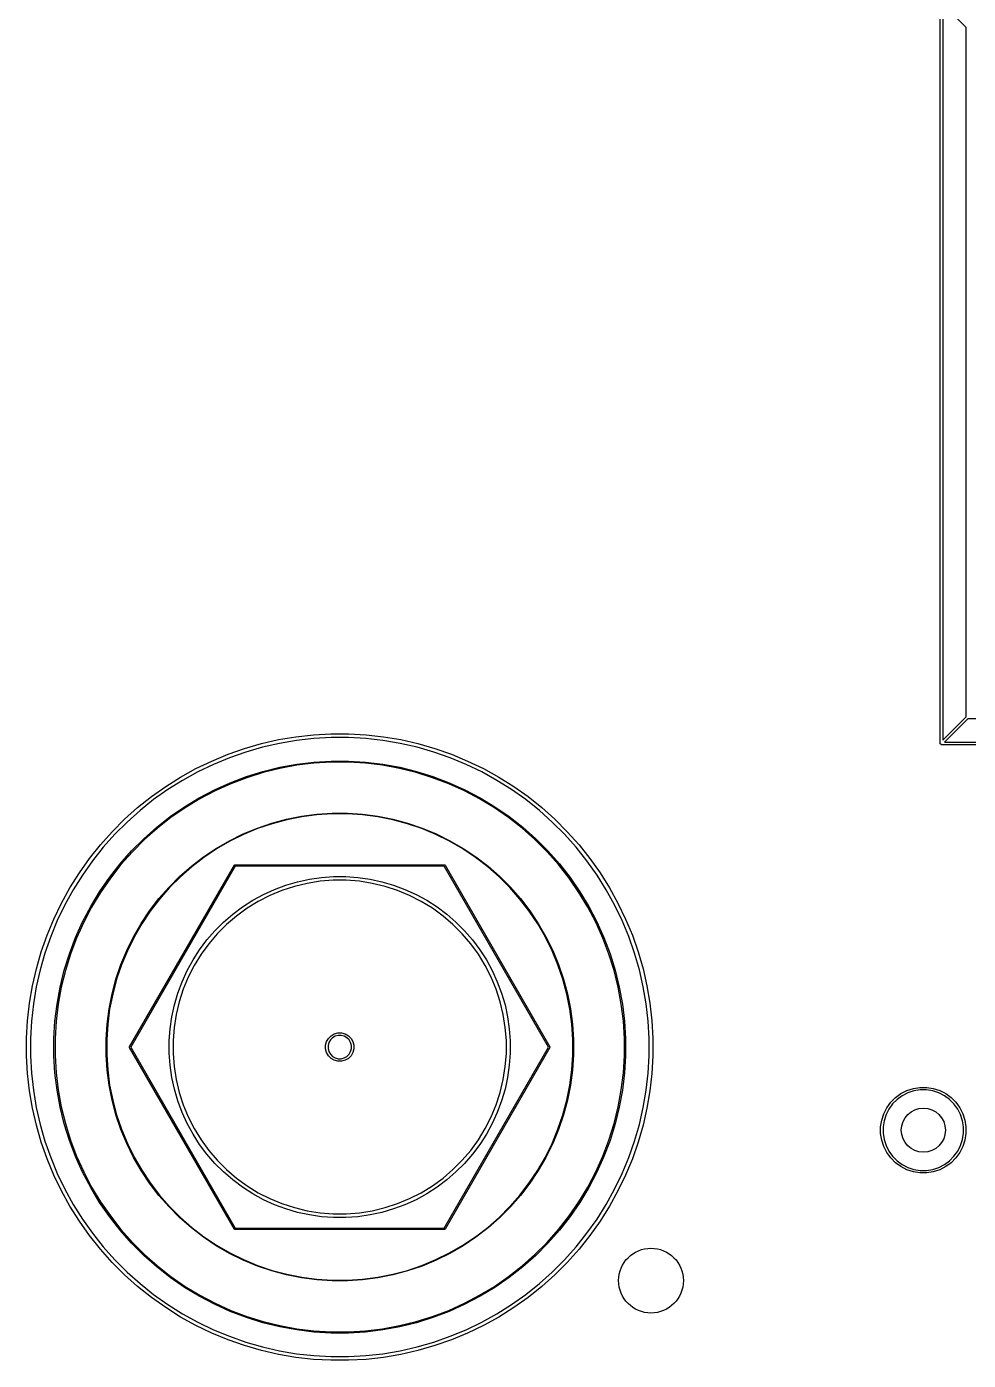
# Model space of a CAD drawing. Header units: inches. Extents: x 0.78 to 7.64, y -5.36 to -1.05.
# Drawn here: x 0.785 to 2.214, y -5.357 to -3.334 of the extents above; entities that cross this region are included whole.
import ezdxf

# ---------------------------------------------------------------- set-up
doc = ezdxf.new("R2010")
doc.units = ezdxf.units.IN
doc.header["$MEASUREMENT"] = 0
doc.layers.add('BLACK', color=250, linetype='CONTINUOUS')

msp = doc.modelspace()

# ---------------------------------------------------------------- linework, layer by layer
at = {"layer": 'BLACK', "linetype": 'CONTINUOUS'}
for p, q in [((2.1713, -4.4213), (2.1713, -3.2953)), ((2.2106, -3.3355), (2.1752, -3.3)), ((2.1752, -3.3), (2.1752, -4.4165)), ((2.2106, -4.3811), (2.2106, -3.3355)), ((2.1752, -4.4165), (2.2106, -4.3811)), ((2.2134, -4.3839), (2.178, -4.4193)), ((3.259, -4.3839), (2.2134, -4.3839)), ((1.1934, -4.4112), (1.2199, -4.4082)), ((1.2199, -4.4082), (1.2465, -4.4067)), ((1.2465, -4.4067), (1.2732, -4.4067)), ((1.2732, -4.4067), (1.2998, -4.4082)), ((1.2998, -4.4082), (1.3263, -4.4112)), ((1.0903, -4.4378), (1.1155, -4.4289)), ((1.1155, -4.4289), (1.1411, -4.4216)), ((1.1425, -4.4271), (1.1172, -4.4344)), ((1.1411, -4.4216), (1.1671, -4.4156)), ((1.1682, -4.4212), (1.1425, -4.4271)), ((1.1671, -4.4156), (1.1934, -4.4112)), ((1.1942, -4.4168), (1.1682, -4.4212)), ((1.2204, -4.4139), (1.1942, -4.4168)), ((1.2467, -4.4124), (1.2204, -4.4139)), ((1.273, -4.4124), (1.2467, -4.4124)), ((1.2993, -4.4139), (1.273, -4.4124)), ((1.3255, -4.4168), (1.2993, -4.4139)), ((1.3515, -4.4212), (1.3255, -4.4168)), ((1.3263, -4.4112), (1.3526, -4.4156)), ((1.3772, -4.4271), (1.3515, -4.4212)), ((1.3526, -4.4156), (1.3786, -4.4216)), ((1.4025, -4.4344), (1.3772, -4.4271)), ((1.3786, -4.4216), (1.4042, -4.4289)), ((1.4042, -4.4289), (1.4294, -4.4378)), ((2.1714, -4.422), (2.1713, -4.4213)), ((2.1725, -4.4231), (2.1714, -4.422)), ((2.1732, -4.4232), (2.1725, -4.4231)), ((3.2992, -4.4232), (2.1732, -4.4232)), ((2.178, -4.4193), (3.2945, -4.4193)), ((1.0416, -4.4595), (1.0657, -4.448)), ((1.0657, -4.448), (1.0903, -4.4378)), ((1.0923, -4.4431), (1.068, -4.4532)), ((1.1172, -4.4344), (1.0923, -4.4431)), ((1.1945, -4.4528), (1.2206, -4.4496)), ((1.2206, -4.4496), (1.2467, -4.448)), ((1.2468, -4.4498), (1.2207, -4.4514)), ((1.2467, -4.448), (1.273, -4.448)), ((1.2729, -4.4498), (1.2468, -4.4498)), ((1.299, -4.4514), (1.2729, -4.4498)), ((1.273, -4.448), (1.2991, -4.4496)), ((1.2991, -4.4496), (1.3252, -4.4528)), ((1.4273, -4.4431), (1.4025, -4.4344)), ((1.4517, -4.4532), (1.4273, -4.4431)), ((1.4294, -4.4378), (1.454, -4.448)), ((1.454, -4.448), (1.478, -4.4595)), ((1.0183, -4.4724), (1.0416, -4.4595)), ((1.0443, -4.4646), (1.0212, -4.4774)), ((1.068, -4.4532), (1.0443, -4.4646)), ((1.1183, -4.4716), (1.1433, -4.4638)), ((1.1438, -4.4655), (1.1188, -4.4733)), ((1.1433, -4.4638), (1.1687, -4.4575)), ((1.1691, -4.4592), (1.1438, -4.4655)), ((1.1687, -4.4575), (1.1945, -4.4528)), ((1.1948, -4.4545), (1.1691, -4.4592)), ((1.2207, -4.4514), (1.1948, -4.4545)), ((1.3249, -4.4545), (1.299, -4.4514)), ((1.3506, -4.4592), (1.3249, -4.4545)), ((1.3252, -4.4528), (1.3509, -4.4575)), ((1.3759, -4.4655), (1.3506, -4.4592)), ((1.3509, -4.4575), (1.3764, -4.4638)), ((1.4009, -4.4733), (1.3759, -4.4655)), ((1.3764, -4.4638), (1.4014, -4.4716)), ((1.4754, -4.4646), (1.4517, -4.4532)), ((1.4985, -4.4774), (1.4754, -4.4646)), ((1.478, -4.4595), (1.5014, -4.4724)), ((0.974, -4.502), (0.9957, -4.4866)), ((0.9957, -4.4866), (1.0183, -4.4724)), ((1.0212, -4.4774), (0.9989, -4.4914)), ((1.0698, -4.4916), (1.0937, -4.4809)), ((1.0944, -4.4825), (1.0706, -4.4932)), ((1.0937, -4.4809), (1.1183, -4.4716)), ((1.1188, -4.4733), (1.0944, -4.4825)), ((1.4253, -4.4825), (1.4009, -4.4733)), ((1.4014, -4.4716), (1.4259, -4.4809)), ((1.4491, -4.4932), (1.4253, -4.4825)), ((1.4259, -4.4809), (1.4499, -4.4916)), ((1.5208, -4.4914), (1.4985, -4.4774)), ((1.5014, -4.4724), (1.524, -4.4866)), ((1.524, -4.4866), (1.5457, -4.502)), ((0.9531, -4.5187), (0.974, -4.502)), ((0.9774, -4.5066), (0.9568, -4.523)), ((0.9989, -4.4914), (0.9774, -4.5066)), ((1.0242, -4.5174), (1.0466, -4.5038)), ((1.0475, -4.5054), (1.0251, -4.5189)), ((1.0466, -4.5038), (1.0698, -4.4916)), ((1.0706, -4.4932), (1.0475, -4.5054)), ((1.4722, -4.5054), (1.4491, -4.4932)), ((1.4499, -4.4916), (1.4731, -4.5038)), ((1.4946, -4.5189), (1.4722, -4.5054)), ((1.4731, -4.5038), (1.4955, -4.5174)), ((1.5423, -4.5066), (1.5208, -4.4914)), ((1.5629, -4.523), (1.5423, -4.5066)), ((1.5457, -4.502), (1.5666, -4.5187)), ((0.9332, -4.5364), (0.9531, -4.5187)), ((0.9568, -4.523), (0.9372, -4.5406)), ((1.0026, -4.5323), (1.0242, -4.5174)), ((1.0251, -4.5189), (1.0036, -4.5337)), ((1.202, -4.5317), (1.2251, -4.5287)), ((1.2252, -4.5297), (1.2022, -4.5327)), ((1.2251, -4.5287), (1.2482, -4.5272)), ((1.2483, -4.5281), (1.2252, -4.5297)), ((1.2482, -4.5272), (1.2715, -4.5272)), ((1.2714, -4.5281), (1.2483, -4.5281)), ((1.2945, -4.5297), (1.2714, -4.5281)), ((1.2715, -4.5272), (1.2946, -4.5287)), ((1.3175, -4.5327), (1.2945, -4.5297)), ((1.2946, -4.5287), (1.3177, -4.5317)), ((1.516, -4.5337), (1.4946, -4.5189)), ((1.4955, -4.5174), (1.5171, -4.5323)), ((1.5825, -4.5406), (1.5629, -4.523)), ((1.5666, -4.5187), (1.5864, -4.5364)), ((0.9144, -4.5553), (0.9332, -4.5364)), ((0.9372, -4.5406), (0.9185, -4.5592)), ((0.9623, -4.5658), (0.982, -4.5484)), ((0.9831, -4.5498), (0.9635, -4.5671)), ((0.982, -4.5484), (1.0026, -4.5323)), ((1.0036, -4.5337), (0.9831, -4.5498)), ((1.1134, -4.5586), (1.1348, -4.5497)), ((1.1352, -4.5506), (1.1138, -4.5595)), ((1.1348, -4.5497), (1.1568, -4.5423)), ((1.1571, -4.5432), (1.1352, -4.5506)), ((1.1568, -4.5423), (1.1792, -4.5362)), ((1.1795, -4.5372), (1.1571, -4.5432)), ((1.1792, -4.5362), (1.202, -4.5317)), ((1.2022, -4.5327), (1.1795, -4.5372)), ((1.3402, -4.5372), (1.3175, -4.5327)), ((1.3177, -4.5317), (1.3404, -4.5362)), ((1.3626, -4.5432), (1.3402, -4.5372)), ((1.3404, -4.5362), (1.3629, -4.5423)), ((1.3845, -4.5506), (1.3626, -4.5432)), ((1.3629, -4.5423), (1.3849, -4.5497)), ((1.4059, -4.5595), (1.3845, -4.5506)), ((1.3849, -4.5497), (1.4063, -4.5586)), ((1.5366, -4.5498), (1.516, -4.5337)), ((1.5171, -4.5323), (1.5377, -4.5484)), ((1.5561, -4.5671), (1.5366, -4.5498)), ((1.5377, -4.5484), (1.5574, -4.5658)), ((1.6011, -4.5592), (1.5825, -4.5406)), ((1.5864, -4.5364), (1.6053, -4.5553)), ((0.8966, -4.5752), (0.9144, -4.5553)), ((0.9185, -4.5592), (0.901, -4.5789)), ((0.9438, -4.5844), (0.9623, -4.5658)), ((0.9635, -4.5671), (0.9451, -4.5856)), ((1.0724, -4.5805), (1.0925, -4.5689)), ((1.093, -4.5698), (1.0729, -4.5813)), ((1.0925, -4.5689), (1.1134, -4.5586)), ((1.1138, -4.5595), (1.093, -4.5698)), ((1.4267, -4.5698), (1.4059, -4.5595)), ((1.4063, -4.5586), (1.4272, -4.5689)), ((1.4467, -4.5813), (1.4267, -4.5698)), ((1.4272, -4.5689), (1.4473, -4.5805)), ((1.5746, -4.5856), (1.5561, -4.5671)), ((1.5574, -4.5658), (1.5759, -4.5844)), ((1.6187, -4.5789), (1.6011, -4.5592)), ((1.6053, -4.5553), (1.6231, -4.5752)), ((0.88, -4.596), (0.8966, -4.5752)), ((0.901, -4.5789), (0.8846, -4.5995)), ((0.9264, -4.604), (0.9438, -4.5844)), ((0.9451, -4.5856), (0.9278, -4.6051)), ((1.0531, -4.5934), (1.0724, -4.5805)), ((1.0729, -4.5813), (1.0537, -4.5942)), ((1.466, -4.5942), (1.4467, -4.5813)), ((1.4473, -4.5805), (1.4666, -4.5934)), ((1.5919, -4.6051), (1.5746, -4.5856)), ((1.5759, -4.5844), (1.5933, -4.604)), ((1.6351, -4.5995), (1.6187, -4.5789)), ((1.6231, -4.5752), (1.6397, -4.596)), ((0.8646, -4.6178), (0.88, -4.596)), ((0.8846, -4.5995), (0.8693, -4.621)), ((0.9102, -4.6246), (0.9264, -4.604)), ((0.9278, -4.6051), (0.9117, -4.6257)), ((0.9408, -4.8814), (1.0999, -4.6058)), ((1.1013, -4.6073), (0.9428, -4.8819)), ((1.0172, -4.6228), (1.0347, -4.6075)), ((1.0353, -4.6083), (1.0179, -4.6236)), ((1.0347, -4.6075), (1.0531, -4.5934)), ((1.0537, -4.5942), (1.0353, -4.6083)), ((1.0999, -4.6058), (1.1001, -4.6055)), ((1.1001, -4.6055), (1.1003, -4.6055)), ((1.1003, -4.6055), (1.1004, -4.6054)), ((1.1004, -4.6054), (1.1007, -4.6053)), ((1.1007, -4.6053), (1.419, -4.6053)), ((1.4184, -4.6073), (1.1013, -4.6073)), ((1.5769, -4.8819), (1.4184, -4.6073)), ((1.419, -4.6053), (1.4193, -4.6054)), ((1.4193, -4.6054), (1.4194, -4.6055)), ((1.4194, -4.6055), (1.4196, -4.6055)), ((1.4196, -4.6055), (1.4198, -4.6058)), ((1.4198, -4.6058), (1.5789, -4.8814)), ((1.4844, -4.6083), (1.466, -4.5942)), ((1.4666, -4.5934), (1.485, -4.6075)), ((1.5018, -4.6236), (1.4844, -4.6083)), ((1.485, -4.6075), (1.5025, -4.6228)), ((1.608, -4.6257), (1.5919, -4.6051)), ((1.5933, -4.604), (1.6095, -4.6246)), ((1.6504, -4.621), (1.6351, -4.5995)), ((1.6397, -4.596), (1.6551, -4.6178)), ((0.8504, -4.6404), (0.8646, -4.6178)), ((0.8693, -4.621), (0.8553, -4.6433)), ((0.8953, -4.6462), (0.9102, -4.6246)), ((0.9117, -4.6257), (0.8968, -4.6472)), ((1.0008, -4.6393), (1.0172, -4.6228)), ((1.0179, -4.6236), (1.0015, -4.6399)), ((1.1781, -4.6363), (1.1958, -4.6311)), ((1.1958, -4.6311), (1.2139, -4.6271)), ((1.2301, -4.6305), (1.2105, -4.6336)), ((1.2139, -4.6271), (1.2322, -4.6245)), ((1.2499, -4.6289), (1.2301, -4.6305)), ((1.2322, -4.6245), (1.2506, -4.6232)), ((1.2698, -4.6289), (1.2499, -4.6289)), ((1.2506, -4.6232), (1.2691, -4.6232)), ((1.2691, -4.6232), (1.2875, -4.6245)), ((1.2896, -4.6305), (1.2698, -4.6289)), ((1.2875, -4.6245), (1.3058, -4.6271)), ((1.3092, -4.6336), (1.2896, -4.6305)), ((1.3058, -4.6271), (1.3239, -4.6311)), ((1.3239, -4.6311), (1.3416, -4.6363)), ((1.5182, -4.6399), (1.5018, -4.6236)), ((1.5025, -4.6228), (1.5189, -4.6393)), ((1.6229, -4.6472), (1.608, -4.6257)), ((1.6095, -4.6246), (1.6243, -4.6462)), ((1.6644, -4.6433), (1.6504, -4.621)), ((1.6551, -4.6178), (1.6693, -4.6404)), ((0.8375, -4.6637), (0.8504, -4.6404)), ((0.8553, -4.6433), (0.8426, -4.6663)), ((0.8818, -4.6687), (0.8953, -4.6462)), ((0.8968, -4.6472), (0.8833, -4.6695)), ((0.9855, -4.6567), (1.0008, -4.6393)), ((1.0015, -4.6399), (0.9863, -4.6574)), ((1.1278, -4.6593), (1.144, -4.6504)), ((1.1539, -4.652), (1.1361, -4.661)), ((1.144, -4.6504), (1.1608, -4.6427)), ((1.1722, -4.6444), (1.1539, -4.652)), ((1.1608, -4.6427), (1.1781, -4.6363)), ((1.1911, -4.6382), (1.1722, -4.6444)), ((1.2105, -4.6336), (1.1911, -4.6382)), ((1.3286, -4.6382), (1.3092, -4.6336)), ((1.3475, -4.6444), (1.3286, -4.6382)), ((1.3416, -4.6363), (1.3589, -4.6427)), ((1.3658, -4.652), (1.3475, -4.6444)), ((1.3589, -4.6427), (1.3757, -4.6504)), ((1.3835, -4.661), (1.3658, -4.652)), ((1.3757, -4.6504), (1.3919, -4.6593)), ((1.5334, -4.6574), (1.5182, -4.6399)), ((1.5189, -4.6393), (1.5342, -4.6567)), ((1.6364, -4.6695), (1.6229, -4.6472)), ((1.6243, -4.6462), (1.6379, -4.6687)), ((1.6771, -4.6663), (1.6644, -4.6433)), ((1.6693, -4.6404), (1.6822, -4.6637)), ((0.8259, -4.6877), (0.8375, -4.6637)), ((0.8426, -4.6663), (0.8311, -4.6901)), ((0.8696, -4.6919), (0.8818, -4.6687)), ((0.8833, -4.6695), (0.8712, -4.6926)), ((0.9713, -4.6752), (0.9855, -4.6567)), ((0.9863, -4.6574), (0.9722, -4.6757)), ((1.0974, -4.6803), (1.1122, -4.6693)), ((1.1192, -4.6714), (1.1031, -4.6831)), ((1.1122, -4.6693), (1.1278, -4.6593)), ((1.1361, -4.661), (1.1192, -4.6714)), ((1.4005, -4.6714), (1.3835, -4.661)), ((1.3919, -4.6593), (1.4075, -4.6693)), ((1.4166, -4.6831), (1.4005, -4.6714)), ((1.4075, -4.6693), (1.4223, -4.6803)), ((1.5475, -4.6757), (1.5334, -4.6574)), ((1.5342, -4.6567), (1.5483, -4.6752)), ((1.6485, -4.6926), (1.6364, -4.6695)), ((1.6379, -4.6687), (1.6501, -4.6919)), ((1.6886, -4.6901), (1.6771, -4.6663)), ((1.6822, -4.6637), (1.6938, -4.6877)), ((0.8157, -4.7124), (0.8259, -4.6877)), ((0.8311, -4.6901), (0.8211, -4.7144)), ((0.8588, -4.7158), (0.8696, -4.6919)), ((0.8712, -4.6926), (0.8605, -4.7165)), ((0.9584, -4.6945), (0.9713, -4.6752)), ((0.9722, -4.6757), (0.9593, -4.695)), ((1.0704, -4.7055), (1.0835, -4.6924)), ((1.0835, -4.6924), (1.0974, -4.6803)), ((1.1031, -4.6831), (1.088, -4.696)), ((1.4317, -4.696), (1.4166, -4.6831)), ((1.4223, -4.6803), (1.4362, -4.6924)), ((1.4362, -4.6924), (1.4493, -4.7055)), ((1.5604, -4.695), (1.5475, -4.6757)), ((1.5483, -4.6752), (1.5612, -4.6945)), ((1.6592, -4.7165), (1.6485, -4.6926)), ((1.6501, -4.6919), (1.6609, -4.7158)), ((1.6986, -4.7144), (1.6886, -4.6901)), ((1.6938, -4.6877), (1.704, -4.7124)), ((0.8069, -4.7375), (0.8157, -4.7124)), ((0.9468, -4.7146), (0.9584, -4.6945)), ((0.9593, -4.695), (0.9477, -4.715)), ((1.0583, -4.7195), (1.0704, -4.7055)), ((1.074, -4.7101), (1.061, -4.7252)), ((1.088, -4.696), (1.074, -4.7101)), ((1.4457, -4.7101), (1.4317, -4.696)), ((1.4586, -4.7252), (1.4457, -4.7101)), ((1.4493, -4.7055), (1.4614, -4.7195)), ((1.572, -4.715), (1.5604, -4.695)), ((1.5612, -4.6945), (1.5729, -4.7146)), ((1.704, -4.7124), (1.7128, -4.7375)), ((0.8211, -4.7144), (0.8123, -4.7393)), ((0.8495, -4.7403), (0.8588, -4.7158)), ((0.8605, -4.7165), (0.8512, -4.7409)), ((0.9366, -4.7354), (0.9468, -4.7146)), ((0.9477, -4.715), (0.9375, -4.7358)), ((1.0472, -4.7343), (1.0583, -4.7195)), ((1.061, -4.7252), (1.0494, -4.7412)), ((1.4703, -4.7412), (1.4586, -4.7252)), ((1.4614, -4.7195), (1.4725, -4.7343)), ((1.5822, -4.7358), (1.572, -4.715)), ((1.5729, -4.7146), (1.5831, -4.7354)), ((1.6685, -4.7409), (1.6592, -4.7165)), ((1.6609, -4.7158), (1.6702, -4.7403)), ((1.7073, -4.7393), (1.6986, -4.7144)), ((0.7995, -4.7631), (0.8069, -4.7375)), ((0.8123, -4.7393), (0.8051, -4.7646)), ((0.8417, -4.7653), (0.8495, -4.7403)), ((0.8512, -4.7409), (0.8434, -4.7658)), ((0.9277, -4.7569), (0.9366, -4.7354)), ((0.9375, -4.7358), (0.9286, -4.7572)), ((1.0284, -4.766), (1.0372, -4.7498)), ((1.0372, -4.7498), (1.0472, -4.7343)), ((1.0494, -4.7412), (1.039, -4.7582)), ((1.4807, -4.7582), (1.4703, -4.7412)), ((1.4725, -4.7343), (1.4825, -4.7498)), ((1.4825, -4.7498), (1.4913, -4.766)), ((1.5911, -4.7572), (1.5822, -4.7358)), ((1.5831, -4.7354), (1.592, -4.7569)), ((1.6762, -4.7658), (1.6685, -4.7409)), ((1.6702, -4.7403), (1.678, -4.7653)), ((1.7146, -4.7646), (1.7073, -4.7393)), ((1.7128, -4.7375), (1.7202, -4.7631)), ((0.7936, -4.7891), (0.7995, -4.7631)), ((0.8051, -4.7646), (0.7992, -4.7903)), ((0.8355, -4.7908), (0.8417, -4.7653)), ((0.8434, -4.7658), (0.8372, -4.7912)), ((0.9202, -4.7789), (0.9277, -4.7569)), ((0.9286, -4.7572), (0.9212, -4.7791)), ((1.0207, -4.7828), (1.0284, -4.766)), ((1.039, -4.7582), (1.0299, -4.7759)), ((1.4897, -4.7759), (1.4807, -4.7582)), ((1.4913, -4.766), (1.499, -4.7828)), ((1.5985, -4.7791), (1.5911, -4.7572)), ((1.592, -4.7569), (1.5995, -4.7789)), ((1.6825, -4.7912), (1.6762, -4.7658)), ((1.678, -4.7653), (1.6842, -4.7908)), ((1.7205, -4.7903), (1.7146, -4.7646)), ((1.7202, -4.7631), (1.7261, -4.7891)), ((0.7891, -4.8154), (0.7936, -4.7891)), ((0.7992, -4.7903), (0.7948, -4.8162)), ((0.8307, -4.8166), (0.8355, -4.7908)), ((0.8372, -4.7912), (0.8325, -4.8168)), ((0.9142, -4.8013), (0.9202, -4.7789)), ((0.9212, -4.7791), (0.9152, -4.8015)), ((1.0142, -4.8001), (1.0207, -4.7828)), ((1.0223, -4.7943), (1.0162, -4.8132)), ((1.0299, -4.7759), (1.0223, -4.7943)), ((1.4973, -4.7943), (1.4897, -4.7759)), ((1.5035, -4.8132), (1.4973, -4.7943)), ((1.499, -4.7828), (1.5055, -4.8001)), ((1.6045, -4.8015), (1.5985, -4.7791)), ((1.5995, -4.7789), (1.6055, -4.8013)), ((1.6872, -4.8168), (1.6825, -4.7912)), ((1.6842, -4.7908), (1.689, -4.8166)), ((1.7249, -4.8162), (1.7205, -4.7903)), ((1.7261, -4.7891), (1.7306, -4.8154)), ((0.9097, -4.8241), (0.9142, -4.8013)), ((0.9152, -4.8015), (0.9106, -4.8242)), ((1.009, -4.8179), (1.0142, -4.8001)), ((1.0162, -4.8132), (1.0116, -4.8325)), ((1.5081, -4.8325), (1.5035, -4.8132)), ((1.5055, -4.8001), (1.5107, -4.8179)), ((1.609, -4.8242), (1.6045, -4.8015)), ((1.6055, -4.8013), (1.61, -4.8241)), ((0.7861, -4.8419), (0.7891, -4.8154)), ((0.7948, -4.8162), (0.7918, -4.8424)), ((0.8276, -4.8426), (0.8307, -4.8166)), ((0.8325, -4.8168), (0.8293, -4.8428)), ((0.9066, -4.8471), (0.9097, -4.8241)), ((0.9106, -4.8242), (0.9076, -4.8472)), ((1.0051, -4.8359), (1.009, -4.8179)), ((1.0116, -4.8325), (1.0084, -4.8521)), ((1.5112, -4.8521), (1.5081, -4.8325)), ((1.5107, -4.8179), (1.5146, -4.8359)), ((1.6121, -4.8472), (1.609, -4.8242)), ((1.61, -4.8241), (1.6131, -4.8471)), ((1.6904, -4.8428), (1.6872, -4.8168)), ((1.689, -4.8166), (1.6921, -4.8426)), ((1.7279, -4.8424), (1.7249, -4.8162)), ((1.7306, -4.8154), (1.7336, -4.8419)), ((0.7846, -4.8686), (0.7861, -4.8419)), ((0.7918, -4.8424), (0.7904, -4.8687)), ((0.826, -4.8688), (0.8276, -4.8426)), ((0.8293, -4.8428), (0.8278, -4.8688)), ((0.9051, -4.8703), (0.9066, -4.8471)), ((0.9076, -4.8472), (0.9061, -4.8703)), ((1.0012, -4.872), (1.0025, -4.8542)), ((1.0025, -4.8542), (1.0051, -4.8359)), ((1.0084, -4.8521), (1.0069, -4.872)), ((1.5128, -4.872), (1.5112, -4.8521)), ((1.5146, -4.8359), (1.5172, -4.8542)), ((1.5172, -4.8542), (1.5185, -4.8727)), ((1.6136, -4.8703), (1.6121, -4.8472)), ((1.6131, -4.8471), (1.6146, -4.8703)), ((1.6919, -4.8688), (1.6904, -4.8428)), ((1.6921, -4.8426), (1.6937, -4.8688)), ((1.7293, -4.8687), (1.7279, -4.8424)), ((1.7336, -4.8419), (1.735, -4.8686)), ((0.7846, -4.8687), (0.7846, -4.8686)), ((0.7846, -4.8952), (0.7846, -4.8687)), ((0.7904, -4.8687), (0.7904, -4.8951)), ((0.826, -4.895), (0.826, -4.8688)), ((0.826, -4.8688), (0.826, -4.8688)), ((0.8278, -4.8688), (0.8278, -4.8949)), ((0.9051, -4.8935), (0.9051, -4.8703)), ((0.9051, -4.8703), (0.9051, -4.8703)), ((0.9061, -4.8703), (0.9061, -4.8935)), ((1.0011, -4.8727), (1.0012, -4.872)), ((1.0011, -4.8911), (1.0011, -4.8727)), ((1.0069, -4.872), (1.0069, -4.8918)), ((1.2384, -4.8791), (1.2398, -4.8736)), ((1.2398, -4.8736), (1.2427, -4.8687)), ((1.2433, -4.8751), (1.2421, -4.8796)), ((1.2427, -4.8687), (1.2467, -4.8647)), ((1.2457, -4.871), (1.2433, -4.8751)), ((1.249, -4.8677), (1.2457, -4.871)), ((1.2467, -4.8647), (1.2516, -4.8619)), ((1.253, -4.8654), (1.249, -4.8677)), ((1.2516, -4.8619), (1.257, -4.8604)), ((1.2575, -4.8642), (1.253, -4.8654)), ((1.257, -4.8604), (1.2627, -4.8604)), ((1.2622, -4.8642), (1.2575, -4.8642)), ((1.2667, -4.8654), (1.2622, -4.8642)), ((1.2627, -4.8604), (1.2681, -4.8619)), ((1.2707, -4.8677), (1.2667, -4.8654)), ((1.2681, -4.8619), (1.273, -4.8647)), ((1.274, -4.871), (1.2707, -4.8677)), ((1.273, -4.8647), (1.277, -4.8687)), ((1.2764, -4.8751), (1.274, -4.871)), ((1.2776, -4.8796), (1.2764, -4.8751)), ((1.277, -4.8687), (1.2798, -4.8736)), ((1.2798, -4.8736), (1.2813, -4.8791)), ((1.5128, -4.8918), (1.5128, -4.872)), ((1.5185, -4.8727), (1.5185, -4.8911)), ((1.6136, -4.8935), (1.6136, -4.8703)), ((1.6146, -4.8703), (1.6146, -4.8935)), ((1.6919, -4.8949), (1.6919, -4.8688)), ((1.6937, -4.8688), (1.6937, -4.895)), ((1.7293, -4.8951), (1.7293, -4.8687)), ((1.735, -4.8686), (1.735, -4.8952)), ((0.7861, -4.9218), (0.7846, -4.8952)), ((0.7904, -4.8951), (0.7918, -4.9214)), ((0.8276, -4.9212), (0.826, -4.895)), ((0.8278, -4.8949), (0.8293, -4.921)), ((0.9066, -4.9167), (0.9051, -4.8935)), ((0.9061, -4.8935), (0.9076, -4.9166)), ((0.9406, -4.8818), (0.9408, -4.8814)), ((0.9407, -4.8819), (0.9406, -4.8818)), ((0.9406, -4.882), (0.9407, -4.8819)), ((0.9408, -4.8824), (0.9406, -4.882)), ((1.0999, -5.158), (0.9408, -4.8824)), ((0.9428, -4.8819), (1.1013, -5.1565)), ((1.0025, -4.9096), (1.0011, -4.8911)), ((1.0069, -4.8918), (1.0084, -4.9116)), ((1.2384, -4.8796), (1.2384, -4.8791)), ((1.2384, -4.8847), (1.2384, -4.8796)), ((1.2398, -4.8902), (1.2384, -4.8847)), ((1.2427, -4.8951), (1.2398, -4.8902)), ((1.2421, -4.8796), (1.2421, -4.8842)), ((1.2421, -4.8842), (1.2433, -4.8887)), ((1.2467, -4.8991), (1.2427, -4.8951)), ((1.2433, -4.8887), (1.2457, -4.8928)), ((1.2457, -4.8928), (1.249, -4.8961)), ((1.2707, -4.8961), (1.274, -4.8928)), ((1.277, -4.8951), (1.273, -4.8991)), ((1.274, -4.8928), (1.2764, -4.8887)), ((1.2764, -4.8887), (1.2776, -4.8842)), ((1.2798, -4.8902), (1.277, -4.8951)), ((1.2776, -4.8842), (1.2776, -4.8796)), ((1.2813, -4.8847), (1.2798, -4.8902)), ((1.2813, -4.8791), (1.2813, -4.8847)), ((1.4184, -5.1565), (1.5769, -4.8819)), ((1.5789, -4.8824), (1.4198, -5.158)), ((1.5112, -4.9116), (1.5128, -4.8918)), ((1.5185, -4.8911), (1.5172, -4.9096)), ((1.5789, -4.8814), (1.579, -4.8818)), ((1.579, -4.882), (1.5789, -4.8824)), ((1.579, -4.8818), (1.579, -4.8819)), ((1.579, -4.8819), (1.579, -4.882)), ((1.6121, -4.9166), (1.6136, -4.8935)), ((1.6146, -4.8935), (1.6131, -4.9167)), ((1.6904, -4.921), (1.6919, -4.8949)), ((1.6937, -4.895), (1.6921, -4.9212)), ((1.7279, -4.9214), (1.7293, -4.8951)), ((1.735, -4.8952), (1.7336, -4.9218)), ((1.0051, -4.9279), (1.0025, -4.9096)), ((1.0084, -4.9116), (1.0116, -4.9313)), ((1.2516, -4.9019), (1.2467, -4.8991)), ((1.249, -4.8961), (1.253, -4.8984)), ((1.257, -4.9034), (1.2516, -4.9019)), ((1.253, -4.8984), (1.2575, -4.8996)), ((1.2627, -4.9034), (1.257, -4.9034)), ((1.2575, -4.8996), (1.2622, -4.8996)), ((1.2622, -4.8996), (1.2667, -4.8984)), ((1.2681, -4.9019), (1.2627, -4.9034)), ((1.2667, -4.8984), (1.2707, -4.8961)), ((1.273, -4.8991), (1.2681, -4.9019)), ((1.5081, -4.9313), (1.5112, -4.9116)), ((1.5172, -4.9096), (1.5146, -4.9279)), ((0.7891, -4.9483), (0.7861, -4.9218)), ((0.7918, -4.9214), (0.7948, -4.9475)), ((0.8307, -4.9472), (0.8276, -4.9212)), ((0.8293, -4.921), (0.8325, -4.9469)), ((0.9097, -4.9397), (0.9066, -4.9167)), ((0.9076, -4.9166), (0.9106, -4.9395)), ((1.009, -4.9459), (1.0051, -4.9279)), ((1.0116, -4.9313), (1.0162, -4.9506)), ((1.5035, -4.9506), (1.5081, -4.9313)), ((1.5146, -4.9279), (1.5107, -4.9459)), ((1.609, -4.9395), (1.6121, -4.9166)), ((1.6131, -4.9167), (1.61, -4.9397)), ((1.6872, -4.9469), (1.6904, -4.921)), ((1.6921, -4.9212), (1.689, -4.9472)), ((1.7249, -4.9475), (1.7279, -4.9214)), ((1.7336, -4.9218), (1.7306, -4.9483)), ((0.7936, -4.9746), (0.7891, -4.9483)), ((0.7948, -4.9475), (0.7992, -4.9735)), ((0.8355, -4.973), (0.8307, -4.9472)), ((0.8325, -4.9469), (0.8372, -4.9726)), ((0.9142, -4.9625), (0.9097, -4.9397)), ((0.9106, -4.9395), (0.9152, -4.9623)), ((1.0142, -4.9636), (1.009, -4.9459)), ((1.0162, -4.9506), (1.0223, -4.9695)), ((1.4973, -4.9695), (1.5035, -4.9506)), ((1.5107, -4.9459), (1.5055, -4.9636)), ((1.6045, -4.9623), (1.609, -4.9395)), ((1.61, -4.9397), (1.6055, -4.9625)), ((1.6825, -4.9726), (1.6872, -4.9469)), ((1.689, -4.9472), (1.6842, -4.973)), ((1.7205, -4.9735), (1.7249, -4.9475)), ((1.7306, -4.9483), (1.7261, -4.9746)), ((2.1035, -4.9585), (2.1117, -4.9525)), ((2.1137, -4.9557), (2.1059, -4.9613)), ((2.1117, -4.9525), (2.1208, -4.9479)), ((2.1222, -4.9513), (2.1137, -4.9557)), ((2.1208, -4.9479), (2.1305, -4.9447)), ((2.1314, -4.9484), (2.1222, -4.9513)), ((2.1305, -4.9447), (2.1406, -4.9431)), ((2.1409, -4.9469), (2.1314, -4.9484)), ((2.1406, -4.9431), (2.1508, -4.9431)), ((2.1505, -4.9469), (2.1409, -4.9469)), ((2.16, -4.9484), (2.1505, -4.9469)), ((2.1508, -4.9431), (2.1608, -4.9447)), ((2.1691, -4.9513), (2.16, -4.9484)), ((2.1608, -4.9447), (2.1705, -4.9479)), ((2.1777, -4.9557), (2.1691, -4.9513)), ((2.1705, -4.9479), (2.1796, -4.9525)), ((2.1854, -4.9613), (2.1777, -4.9557)), ((2.1796, -4.9525), (2.1879, -4.9585)), ((0.7995, -5.0006), (0.7936, -4.9746)), ((0.7992, -4.9735), (0.8051, -4.9992)), ((0.8417, -4.9984), (0.8355, -4.973)), ((0.8372, -4.9726), (0.8434, -4.998)), ((0.9202, -4.9849), (0.9142, -4.9625)), ((0.9152, -4.9623), (0.9212, -4.9846)), ((1.0207, -4.981), (1.0142, -4.9636)), ((1.0223, -4.9695), (1.0299, -4.9879)), ((1.4897, -4.9879), (1.4973, -4.9695)), ((1.5055, -4.9636), (1.499, -4.981)), ((1.5985, -4.9846), (1.6045, -4.9623)), ((1.6055, -4.9625), (1.5995, -4.9849)), ((1.6762, -4.998), (1.6825, -4.9726)), ((1.6842, -4.973), (1.678, -4.9984)), ((1.7146, -4.9992), (1.7205, -4.9735)), ((1.7261, -4.9746), (1.7202, -5.0006)), ((2.0857, -4.983), (2.0903, -4.9739)), ((2.0935, -4.9759), (2.0891, -4.9844)), ((2.0903, -4.9739), (2.0963, -4.9657)), ((2.0991, -4.9681), (2.0935, -4.9759)), ((2.0963, -4.9657), (2.1035, -4.9585)), ((2.1059, -4.9613), (2.0991, -4.9681)), ((2.1922, -4.9681), (2.1854, -4.9613)), ((2.1879, -4.9585), (2.1951, -4.9657)), ((2.1979, -4.9759), (2.1922, -4.9681)), ((2.1951, -4.9657), (2.2011, -4.9739)), ((2.2022, -4.9844), (2.1979, -4.9759)), ((2.2011, -4.9739), (2.2057, -4.983)), ((0.9277, -5.0069), (0.9202, -4.9849)), ((0.9212, -4.9846), (0.9286, -5.0066)), ((1.0284, -4.9978), (1.0207, -4.981)), ((1.0299, -4.9879), (1.039, -5.0056)), ((1.4807, -5.0056), (1.4897, -4.9879)), ((1.499, -4.981), (1.4913, -4.9978)), ((1.5911, -5.0066), (1.5985, -4.9846)), ((1.5995, -4.9849), (1.592, -5.0069)), ((2.0809, -5.0028), (2.0825, -4.9927)), ((2.0825, -4.9927), (2.0857, -4.983)), ((2.0861, -4.9936), (2.0846, -5.0031)), ((2.0891, -4.9844), (2.0861, -4.9936)), ((2.2052, -4.9936), (2.2022, -4.9844)), ((2.2067, -5.0031), (2.2052, -4.9936)), ((2.2057, -4.983), (2.2088, -4.9927)), ((2.2088, -4.9927), (2.2104, -5.0028)), ((0.8069, -5.0263), (0.7995, -5.0006)), ((0.8051, -4.9992), (0.8123, -5.0245)), ((0.8495, -5.0235), (0.8417, -4.9984)), ((0.8434, -4.998), (0.8512, -5.0229)), ((0.9366, -5.0284), (0.9277, -5.0069)), ((0.9286, -5.0066), (0.9375, -5.028)), ((1.0372, -5.014), (1.0284, -4.9978)), ((1.0472, -5.0295), (1.0372, -5.014)), ((1.039, -5.0056), (1.0494, -5.0225)), ((1.4703, -5.0225), (1.4807, -5.0056)), ((1.4825, -5.014), (1.4725, -5.0295)), ((1.4913, -4.9978), (1.4825, -5.014)), ((1.5822, -5.028), (1.5911, -5.0066)), ((1.592, -5.0069), (1.5831, -5.0284)), ((1.6685, -5.0229), (1.6762, -4.998)), ((1.678, -4.9984), (1.6702, -5.0235)), ((1.7073, -5.0245), (1.7146, -4.9992)), ((1.7202, -5.0006), (1.7128, -5.0263)), ((2.0809, -5.0031), (2.0809, -5.0028)), ((2.0809, -5.013), (2.0809, -5.0031)), ((2.0825, -5.023), (2.0809, -5.013)), ((2.0846, -5.0031), (2.0846, -5.0127)), ((2.0846, -5.0127), (2.0861, -5.0222)), ((2.2052, -5.0222), (2.2067, -5.0127)), ((2.2067, -5.0127), (2.2067, -5.0031)), ((2.2104, -5.013), (2.2088, -5.023)), ((2.2104, -5.0028), (2.2104, -5.013)), ((0.8157, -5.0514), (0.8069, -5.0263)), ((0.8123, -5.0245), (0.8211, -5.0494)), ((0.8588, -5.048), (0.8495, -5.0235)), ((0.8512, -5.0229), (0.8605, -5.0473)), ((0.9468, -5.0492), (0.9366, -5.0284)), ((0.9375, -5.028), (0.9477, -5.0487)), ((1.0583, -5.0443), (1.0472, -5.0295)), ((1.0494, -5.0225), (1.061, -5.0386)), ((1.4586, -5.0386), (1.4703, -5.0225)), ((1.4725, -5.0295), (1.4614, -5.0443)), ((1.572, -5.0487), (1.5822, -5.028)), ((1.5831, -5.0284), (1.5729, -5.0492)), ((1.6592, -5.0473), (1.6685, -5.0229)), ((1.6702, -5.0235), (1.6609, -5.048)), ((1.6986, -5.0494), (1.7073, -5.0245)), ((1.7128, -5.0263), (1.704, -5.0514)), ((2.0857, -5.0327), (2.0825, -5.023)), ((2.0903, -5.0418), (2.0857, -5.0327)), ((2.0861, -5.0222), (2.0891, -5.0313)), ((2.0891, -5.0313), (2.0935, -5.0399)), ((2.1979, -5.0399), (2.2022, -5.0313)), ((2.2057, -5.0327), (2.2011, -5.0418)), ((2.2022, -5.0313), (2.2052, -5.0222)), ((2.2088, -5.023), (2.2057, -5.0327)), ((0.8259, -5.0761), (0.8157, -5.0514)), ((0.8211, -5.0494), (0.8311, -5.0737)), ((0.8696, -5.0719), (0.8588, -5.048)), ((0.8605, -5.0473), (0.8712, -5.0711)), ((0.9584, -5.0693), (0.9468, -5.0492)), ((0.9477, -5.0487), (0.9593, -5.0688)), ((1.0704, -5.0583), (1.0583, -5.0443)), ((1.061, -5.0386), (1.074, -5.0537)), ((1.074, -5.0537), (1.088, -5.0678)), ((1.4317, -5.0678), (1.4457, -5.0537)), ((1.4457, -5.0537), (1.4586, -5.0386)), ((1.4614, -5.0443), (1.4493, -5.0583)), ((1.5604, -5.0688), (1.572, -5.0487)), ((1.5729, -5.0492), (1.5612, -5.0693)), ((1.6485, -5.0711), (1.6592, -5.0473)), ((1.6609, -5.048), (1.6501, -5.0719)), ((1.6886, -5.0737), (1.6986, -5.0494)), ((1.704, -5.0514), (1.6938, -5.0761)), ((2.0963, -5.0501), (2.0903, -5.0418)), ((2.0935, -5.0399), (2.0991, -5.0476)), ((2.1035, -5.0573), (2.0963, -5.0501)), ((2.0991, -5.0476), (2.1059, -5.0544)), ((2.1117, -5.0633), (2.1035, -5.0573)), ((2.1059, -5.0544), (2.1137, -5.0601)), ((2.1777, -5.0601), (2.1854, -5.0544)), ((2.1879, -5.0573), (2.1796, -5.0633)), ((2.1854, -5.0544), (2.1922, -5.0476)), ((2.1951, -5.0501), (2.1879, -5.0573)), ((2.1922, -5.0476), (2.1979, -5.0399)), ((2.2011, -5.0418), (2.1951, -5.0501)), ((0.8375, -5.1001), (0.8259, -5.0761)), ((0.8311, -5.0737), (0.8426, -5.0975)), ((0.8818, -5.0951), (0.8696, -5.0719)), ((0.8712, -5.0711), (0.8833, -5.0943)), ((0.9713, -5.0886), (0.9584, -5.0693)), ((0.9593, -5.0688), (0.9722, -5.088)), ((1.0835, -5.0713), (1.0704, -5.0583)), ((1.0974, -5.0834), (1.0835, -5.0713)), ((1.088, -5.0678), (1.1031, -5.0807)), ((1.4166, -5.0807), (1.4317, -5.0678)), ((1.4362, -5.0713), (1.4223, -5.0834)), ((1.4493, -5.0583), (1.4362, -5.0713)), ((1.5475, -5.088), (1.5604, -5.0688)), ((1.5612, -5.0693), (1.5483, -5.0886)), ((1.6364, -5.0943), (1.6485, -5.0711)), ((1.6501, -5.0719), (1.6379, -5.0951)), ((1.6771, -5.0975), (1.6886, -5.0737)), ((1.6938, -5.0761), (1.6822, -5.1001)), ((2.1208, -5.0679), (2.1117, -5.0633)), ((2.1137, -5.0601), (2.1222, -5.0644)), ((2.1305, -5.071), (2.1208, -5.0679)), ((2.1222, -5.0644), (2.1314, -5.0674)), ((2.1406, -5.0726), (2.1305, -5.071)), ((2.1314, -5.0674), (2.1409, -5.0689)), ((2.1508, -5.0726), (2.1406, -5.0726)), ((2.1409, -5.0689), (2.1505, -5.0689)), ((2.1505, -5.0689), (2.16, -5.0674)), ((2.1608, -5.071), (2.1508, -5.0726)), ((2.16, -5.0674), (2.1691, -5.0644)), ((2.1705, -5.0679), (2.1608, -5.071)), ((2.1691, -5.0644), (2.1777, -5.0601)), ((2.1796, -5.0633), (2.1705, -5.0679)), ((0.8426, -5.0975), (0.8553, -5.1205)), ((0.8953, -5.1176), (0.8818, -5.0951)), ((0.8833, -5.0943), (0.8968, -5.1166)), ((0.9855, -5.107), (0.9713, -5.0886)), ((0.9722, -5.088), (0.9863, -5.1064)), ((1.1122, -5.0945), (1.0974, -5.0834)), ((1.1031, -5.0807), (1.1192, -5.0924)), ((1.1278, -5.1045), (1.1122, -5.0945)), ((1.1192, -5.0924), (1.1361, -5.1028)), ((1.3835, -5.1028), (1.4005, -5.0924)), ((1.4075, -5.0945), (1.3919, -5.1045)), ((1.4005, -5.0924), (1.4166, -5.0807)), ((1.4223, -5.0834), (1.4075, -5.0945)), ((1.5334, -5.1064), (1.5475, -5.088)), ((1.5483, -5.0886), (1.5342, -5.107)), ((1.6229, -5.1166), (1.6364, -5.0943)), ((1.6379, -5.0951), (1.6243, -5.1176)), ((1.6644, -5.1205), (1.6771, -5.0975)), ((0.8504, -5.1234), (0.8375, -5.1001)), ((0.9102, -5.1391), (0.8953, -5.1176)), ((0.8968, -5.1166), (0.9117, -5.1381)), ((1.0008, -5.1245), (0.9855, -5.107)), ((0.9863, -5.1064), (1.0015, -5.1238)), ((1.144, -5.1134), (1.1278, -5.1045)), ((1.1361, -5.1028), (1.1539, -5.1118)), ((1.1608, -5.121), (1.144, -5.1134)), ((1.1539, -5.1118), (1.1722, -5.1194)), ((1.3475, -5.1194), (1.3658, -5.1118)), ((1.3757, -5.1134), (1.3589, -5.121)), ((1.3658, -5.1118), (1.3835, -5.1028)), ((1.3919, -5.1045), (1.3757, -5.1134)), ((1.5182, -5.1238), (1.5334, -5.1064)), ((1.5342, -5.107), (1.5189, -5.1245)), ((1.608, -5.1381), (1.6229, -5.1166)), ((1.6243, -5.1176), (1.6095, -5.1391)), ((1.6822, -5.1001), (1.6693, -5.1234)), ((0.8646, -5.146), (0.8504, -5.1234)), ((0.8553, -5.1205), (0.8693, -5.1428)), ((0.9117, -5.1381), (0.9278, -5.1586)), ((1.0172, -5.1409), (1.0008, -5.1245)), ((1.0015, -5.1238), (1.0179, -5.1402)), ((1.1781, -5.1275), (1.1608, -5.121)), ((1.1722, -5.1194), (1.1911, -5.1255)), ((1.1958, -5.1327), (1.1781, -5.1275)), ((1.1911, -5.1255), (1.2105, -5.1302)), ((1.2139, -5.1366), (1.1958, -5.1327)), ((1.2105, -5.1302), (1.2301, -5.1333)), ((1.2322, -5.1393), (1.2139, -5.1366)), ((1.2301, -5.1333), (1.2499, -5.1348)), ((1.2499, -5.1348), (1.2698, -5.1348)), ((1.2698, -5.1348), (1.2896, -5.1333)), ((1.3058, -5.1366), (1.2875, -5.1393)), ((1.2896, -5.1333), (1.3092, -5.1302)), ((1.3239, -5.1327), (1.3058, -5.1366)), ((1.3092, -5.1302), (1.3286, -5.1255)), ((1.3416, -5.1275), (1.3239, -5.1327)), ((1.3286, -5.1255), (1.3475, -5.1194)), ((1.3589, -5.121), (1.3416, -5.1275)), ((1.5018, -5.1402), (1.5182, -5.1238)), ((1.5189, -5.1245), (1.5025, -5.1409)), ((1.5919, -5.1586), (1.608, -5.1381)), ((1.6504, -5.1428), (1.6644, -5.1205)), ((1.6693, -5.1234), (1.6551, -5.146)), ((0.88, -5.1678), (0.8646, -5.146)), ((0.8693, -5.1428), (0.8846, -5.1643)), ((0.9264, -5.1598), (0.9102, -5.1391)), ((0.9278, -5.1586), (0.9451, -5.1782)), ((1.0347, -5.1562), (1.0172, -5.1409)), ((1.0179, -5.1402), (1.0353, -5.1555)), ((1.0531, -5.1704), (1.0347, -5.1562)), ((1.0353, -5.1555), (1.0537, -5.1696)), ((1.1001, -5.1583), (1.0999, -5.158)), ((1.1003, -5.1583), (1.1001, -5.1583)), ((1.1004, -5.1584), (1.1003, -5.1583)), ((1.1007, -5.1585), (1.1004, -5.1584)), ((1.419, -5.1585), (1.1007, -5.1585)), ((1.1013, -5.1565), (1.4184, -5.1565)), ((1.2506, -5.1406), (1.2322, -5.1393)), ((1.2691, -5.1406), (1.2506, -5.1406)), ((1.2875, -5.1393), (1.2691, -5.1406)), ((1.4193, -5.1584), (1.419, -5.1585)), ((1.4194, -5.1583), (1.4193, -5.1584)), ((1.4196, -5.1583), (1.4194, -5.1583)), ((1.4198, -5.158), (1.4196, -5.1583)), ((1.466, -5.1696), (1.4844, -5.1555)), ((1.485, -5.1562), (1.4666, -5.1704)), ((1.4844, -5.1555), (1.5018, -5.1402)), ((1.5025, -5.1409), (1.485, -5.1562)), ((1.5746, -5.1782), (1.5919, -5.1586)), ((1.6095, -5.1391), (1.5933, -5.1598)), ((1.6351, -5.1643), (1.6504, -5.1428)), ((1.6551, -5.146), (1.6397, -5.1678)), ((0.8966, -5.1886), (0.88, -5.1678)), ((0.8846, -5.1643), (0.901, -5.1849)), ((0.9438, -5.1794), (0.9264, -5.1598)), ((0.9451, -5.1782), (0.9635, -5.1967)), ((1.0724, -5.1833), (1.0531, -5.1704)), ((1.0537, -5.1696), (1.0729, -5.1824)), ((1.4467, -5.1824), (1.466, -5.1696)), ((1.4666, -5.1704), (1.4473, -5.1833)), ((1.5561, -5.1967), (1.5746, -5.1782)), ((1.5933, -5.1598), (1.5759, -5.1794)), ((1.6187, -5.1849), (1.6351, -5.1643)), ((1.6397, -5.1678), (1.6231, -5.1886)), ((0.9144, -5.2085), (0.8966, -5.1886)), ((0.901, -5.1849), (0.9185, -5.2046)), ((0.9623, -5.1979), (0.9438, -5.1794)), ((0.982, -5.2153), (0.9623, -5.1979)), ((0.9635, -5.1967), (0.9831, -5.214)), ((1.0925, -5.1949), (1.0724, -5.1833)), ((1.0729, -5.1824), (1.093, -5.194)), ((1.1134, -5.2052), (1.0925, -5.1949)), ((1.093, -5.194), (1.1138, -5.2043)), ((1.4059, -5.2043), (1.4267, -5.194)), ((1.4272, -5.1949), (1.4063, -5.2052)), ((1.4267, -5.194), (1.4467, -5.1824)), ((1.4473, -5.1833), (1.4272, -5.1949)), ((1.5366, -5.214), (1.5561, -5.1967)), ((1.5574, -5.1979), (1.5377, -5.2153)), ((1.5759, -5.1794), (1.5574, -5.1979)), ((1.6011, -5.2046), (1.6187, -5.1849)), ((1.6231, -5.1886), (1.6053, -5.2085)), ((0.9332, -5.2273), (0.9144, -5.2085)), ((0.9185, -5.2046), (0.9372, -5.2232)), ((1.0026, -5.2315), (0.982, -5.2153)), ((0.9831, -5.214), (1.0036, -5.2301)), ((1.1348, -5.2141), (1.1134, -5.2052)), ((1.1138, -5.2043), (1.1352, -5.2131)), ((1.1568, -5.2215), (1.1348, -5.2141)), ((1.1352, -5.2131), (1.1571, -5.2206)), ((1.3626, -5.2206), (1.3845, -5.2131)), ((1.3849, -5.2141), (1.3629, -5.2215)), ((1.3845, -5.2131), (1.4059, -5.2043)), ((1.4063, -5.2052), (1.3849, -5.2141)), ((1.516, -5.2301), (1.5366, -5.214)), ((1.5377, -5.2153), (1.5171, -5.2315)), ((1.5825, -5.2232), (1.6011, -5.2046)), ((1.6053, -5.2085), (1.5864, -5.2273)), ((0.9531, -5.2451), (0.9332, -5.2273)), ((0.9372, -5.2232), (0.9568, -5.2407)), ((1.0242, -5.2464), (1.0026, -5.2315)), ((1.0036, -5.2301), (1.0251, -5.2449)), ((1.1792, -5.2275), (1.1568, -5.2215)), ((1.1571, -5.2206), (1.1795, -5.2266)), ((1.202, -5.2321), (1.1792, -5.2275)), ((1.1795, -5.2266), (1.2022, -5.2311)), ((1.2251, -5.2351), (1.202, -5.2321)), ((1.2022, -5.2311), (1.2252, -5.2341)), ((1.2482, -5.2366), (1.2251, -5.2351)), ((1.2252, -5.2341), (1.2483, -5.2356)), ((1.2715, -5.2366), (1.2482, -5.2366)), ((1.2483, -5.2356), (1.2714, -5.2356)), ((1.2714, -5.2356), (1.2945, -5.2341)), ((1.2946, -5.2351), (1.2715, -5.2366)), ((1.2945, -5.2341), (1.3175, -5.2311)), ((1.3177, -5.2321), (1.2946, -5.2351)), ((1.3175, -5.2311), (1.3402, -5.2266)), ((1.3404, -5.2275), (1.3177, -5.2321)), ((1.3402, -5.2266), (1.3626, -5.2206)), ((1.3629, -5.2215), (1.3404, -5.2275)), ((1.4946, -5.2449), (1.516, -5.2301)), ((1.5171, -5.2315), (1.4955, -5.2464)), ((1.5629, -5.2407), (1.5825, -5.2232)), ((1.5864, -5.2273), (1.5666, -5.2451)), ((0.974, -5.2617), (0.9531, -5.2451)), ((0.9568, -5.2407), (0.9774, -5.2572)), ((0.9774, -5.2572), (0.9989, -5.2724)), ((1.0466, -5.26), (1.0242, -5.2464)), ((1.0251, -5.2449), (1.0475, -5.2584)), ((1.0475, -5.2584), (1.0706, -5.2706)), ((1.4491, -5.2706), (1.4722, -5.2584)), ((1.4722, -5.2584), (1.4946, -5.2449)), ((1.4955, -5.2464), (1.4731, -5.26)), ((1.5208, -5.2724), (1.5423, -5.2572)), ((1.5423, -5.2572), (1.5629, -5.2407)), ((1.5666, -5.2451), (1.5457, -5.2617)), ((0.9957, -5.2772), (0.974, -5.2617)), ((1.0183, -5.2914), (0.9957, -5.2772)), ((0.9989, -5.2724), (1.0212, -5.2864)), ((1.0698, -5.2721), (1.0466, -5.26)), ((1.0937, -5.2829), (1.0698, -5.2721)), ((1.0706, -5.2706), (1.0944, -5.2813)), ((1.4253, -5.2813), (1.4491, -5.2706)), ((1.4499, -5.2721), (1.4259, -5.2829)), ((1.4731, -5.26), (1.4499, -5.2721)), ((1.4985, -5.2864), (1.5208, -5.2724)), ((1.524, -5.2772), (1.5014, -5.2914)), ((1.5457, -5.2617), (1.524, -5.2772)), ((1.0416, -5.3043), (1.0183, -5.2914)), ((1.0212, -5.2864), (1.0443, -5.2992)), ((1.0443, -5.2992), (1.068, -5.3106)), ((1.1183, -5.2922), (1.0937, -5.2829)), ((1.0944, -5.2813), (1.1188, -5.2905)), ((1.1433, -5.3), (1.1183, -5.2922)), ((1.1188, -5.2905), (1.1438, -5.2983)), ((1.1687, -5.3063), (1.1433, -5.3)), ((1.1438, -5.2983), (1.1691, -5.3045)), ((1.3506, -5.3045), (1.3759, -5.2983)), ((1.3764, -5.3), (1.3509, -5.3063)), ((1.3759, -5.2983), (1.4009, -5.2905)), ((1.4014, -5.2922), (1.3764, -5.3)), ((1.4009, -5.2905), (1.4253, -5.2813)), ((1.4259, -5.2829), (1.4014, -5.2922)), ((1.4517, -5.3106), (1.4754, -5.2992)), ((1.4754, -5.2992), (1.4985, -5.2864)), ((1.5014, -5.2914), (1.478, -5.3043)), ((1.0657, -5.3158), (1.0416, -5.3043)), ((1.0903, -5.326), (1.0657, -5.3158)), ((1.068, -5.3106), (1.0923, -5.3207)), ((1.1945, -5.311), (1.1687, -5.3063)), ((1.1691, -5.3045), (1.1948, -5.3093)), ((1.2206, -5.3142), (1.1945, -5.311)), ((1.1948, -5.3093), (1.2207, -5.3124)), ((1.2467, -5.3157), (1.2206, -5.3142)), ((1.2207, -5.3124), (1.2468, -5.314)), ((1.273, -5.3157), (1.2467, -5.3157)), ((1.2468, -5.314), (1.2729, -5.314)), ((1.2729, -5.314), (1.299, -5.3124)), ((1.2991, -5.3142), (1.273, -5.3157)), ((1.299, -5.3124), (1.3249, -5.3093)), ((1.3252, -5.311), (1.2991, -5.3142)), ((1.3249, -5.3093), (1.3506, -5.3045)), ((1.3509, -5.3063), (1.3252, -5.311)), ((1.4273, -5.3207), (1.4517, -5.3106)), ((1.454, -5.3158), (1.4294, -5.326)), ((1.478, -5.3043), (1.454, -5.3158)), ((1.1155, -5.3348), (1.0903, -5.326)), ((1.0923, -5.3207), (1.1172, -5.3294)), ((1.1411, -5.3422), (1.1155, -5.3348)), ((1.1172, -5.3294), (1.1425, -5.3367)), ((1.1425, -5.3367), (1.1682, -5.3425)), ((1.3515, -5.3425), (1.3772, -5.3367)), ((1.3772, -5.3367), (1.4025, -5.3294)), ((1.4042, -5.3348), (1.3786, -5.3422)), ((1.4025, -5.3294), (1.4273, -5.3207)), ((1.4294, -5.326), (1.4042, -5.3348)), ((1.1671, -5.3481), (1.1411, -5.3422)), ((1.1934, -5.3526), (1.1671, -5.3481)), ((1.1682, -5.3425), (1.1942, -5.347)), ((1.2199, -5.3556), (1.1934, -5.3526)), ((1.1942, -5.347), (1.2204, -5.3499)), ((1.2465, -5.3571), (1.2199, -5.3556)), ((1.2204, -5.3499), (1.2467, -5.3514)), ((1.2732, -5.3571), (1.2465, -5.3571)), ((1.2467, -5.3514), (1.273, -5.3514)), ((1.273, -5.3514), (1.2993, -5.3499)), ((1.2998, -5.3556), (1.2732, -5.3571)), ((1.2993, -5.3499), (1.3255, -5.347)), ((1.3263, -5.3526), (1.2998, -5.3556)), ((1.3255, -5.347), (1.3515, -5.3425)), ((1.3526, -5.3481), (1.3263, -5.3526)), ((1.3786, -5.3422), (1.3526, -5.3481))]:
    msp.add_line(p, q, dxfattribs=at)
at = {"layer": 'BLACK'}
for centre, radius in [((2.1457, -5.0079), 0.0335), ((2.1457, -5.0079), 0.0335), ((1.7323, -5.2362), 0.0492), ((1.7323, -5.2362), 0.0492)]:
    msp.add_circle(centre, radius, dxfattribs=at)

doc.saveas('drawing.dxf')
